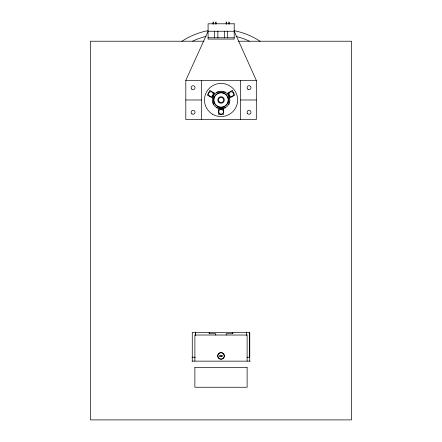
<?xml version="1.0" encoding="UTF-8"?>
<svg xmlns="http://www.w3.org/2000/svg" width="442" height="442" viewBox="0 0 442 442"><rect width="100%" height="100%" fill="white"/><g stroke="black" fill="none" stroke-linecap="round" stroke-linejoin="round"><path stroke-width="0.66" d="M209.243 333.721L209.243 332.406L209.243 333.721L215.768 333.721L215.768 335.025M232.746 333.721L232.746 332.406L232.746 333.721L226.216 333.721L226.216 335.025M246.454 335.395L246.454 331.975M185.806 80.394L208.083 31.238L234.199 31.238L256.316 80.394L256.316 119.572L185.806 119.567L185.806 80.394L256.316 80.394M218.359 354.125C219.558 352.114 222.79 352.252 223.89 354.285A3.249 3.227 -90 0 1 223.89 357.55C222.74 359.672 219.381 359.672 218.232 357.55A3.232 3.204 90 0 1 218.232 354.285M208.083 37.769L234.199 37.769M204.116 41.222L90.422 41.222L90.422 419.9L351.578 419.9L351.578 41.222L238.57 41.222M216.635 92.146L225.492 92.146M185.806 99.98L201.475 99.98M240.647 99.98L256.316 99.98M216.635 107.815L225.492 107.815M191.988 357.224L195.353 357.224M246.979 357.224L249.719 357.224L249.719 332.417L192.276 332.412L192.276 361.142M191.988 361.142L250.233 361.142M194.811 367.667L247.188 367.667M195.502 332.412L195.508 335.019M249.719 332.362L249.724 361.142M247.117 361.142L247.117 335.025L194.883 335.025L194.883 361.142M247.117 367.667L247.117 387.253L194.883 387.253L194.883 367.667M240.647 80.394L240.647 119.567M229.299 24.061L229.299 22.1L228.779 22.1L228.779 24.061M228.895 92.831L228.895 104.411M227.669 31.238L227.669 37.769M226.691 24.061L226.691 22.1L226.166 22.1L226.166 24.061M224.403 31.238L224.403 37.769M217.873 31.238L217.873 37.769M216.11 24.061L216.11 22.1L215.591 22.1L215.591 24.061M214.613 31.238L214.613 37.769M213.503 24.061L213.503 22.1L212.978 22.1L212.978 24.061M213.226 92.831L213.226 104.411M201.475 80.394L201.475 119.567M195.53 331.975L195.53 335.395M192.673 41.161A65.289 65.289 0 0 1 205.961 36.448M236.039 36.448A65.289 65.289 0 0 1 249.327 41.161M181.828 41.355A70.51 70.51 0 0 1 207.79 30.719M234.21 30.719A70.51 70.51 0 0 1 260.172 41.355M218.691 353.611A3.265 3.265 0 0 1 224.066 354.799A3.265 3.265 0 0 1 220.713 359.169A3.265 3.265 0 0 1 218.171 354.285M209.928 90.538L207.315 95.063L211.84 97.676L214.453 93.151L209.928 90.538M232.194 90.538L227.674 93.151L230.282 97.676L234.807 95.063L232.194 90.538M234.199 23.796L208.083 23.796L208.083 39.073L234.199 39.073L234.199 23.796M223.674 109.124L218.453 109.124L218.453 114.345L223.674 114.345L223.674 109.124M191.806 89.157A1.961 1.961 0 0 0 195.01 88.041A1.961 1.961 0 0 0 192.441 85.825A1.961 1.961 0 0 0 191.806 89.157M247.758 113.771A1.961 1.961 0 0 0 250.962 112.655A1.961 1.961 0 0 0 248.393 110.439A1.961 1.961 0 0 0 247.758 113.771M191.983 113.909A1.961 1.961 0 0 0 195.038 112.434A1.961 1.961 0 0 0 192.231 110.528A1.961 1.961 0 0 0 191.983 113.909M247.94 89.295A1.961 1.961 0 0 0 250.99 87.82A1.961 1.961 0 0 0 248.183 85.914A1.961 1.961 0 0 0 247.94 89.295M219.757 356.379A0.652 0.652 0 0 0 220.845 356.086A0.652 0.652 0 0 0 220.05 355.285A0.652 0.652 0 0 0 219.757 356.379M221.459 356.484A0.652 0.652 0 0 0 222.436 355.915A0.652 0.652 0 0 0 221.459 355.351A0.652 0.652 0 0 0 221.459 356.484M219.26 101.87A2.613 2.613 0 0 0 223.602 100.599A2.613 2.613 0 0 0 220.326 97.478A2.613 2.613 0 0 0 219.26 101.87M218.807 102.345A3.265 3.265 0 0 0 224.232 100.754A3.265 3.265 0 0 0 220.144 96.848A3.265 3.265 0 0 0 218.807 102.345M216.105 105.179A7.183 7.183 0 0 0 228.039 101.677A7.183 7.183 0 0 0 219.039 93.091A7.183 7.183 0 0 0 216.105 105.179M217.342 106.428A7.442 7.442 0 0 0 228.503 99.98A7.442 7.442 0 0 0 217.342 93.538A7.442 7.442 0 0 0 217.342 106.428M230.067 96.141A2.348 2.348 0 0 0 233.591 94.107A2.348 2.348 0 0 0 230.067 92.069A2.348 2.348 0 0 0 230.067 96.141M209.707 96.141A2.348 2.348 0 0 0 213.237 94.107A2.348 2.348 0 0 0 209.707 92.069A2.348 2.348 0 0 0 209.707 96.141M216.657 107.616A8.812 8.812 0 0 0 229.879 99.98A8.812 8.812 0 0 0 216.657 92.35A8.812 8.812 0 0 0 216.657 107.616M212.768 114.345A16.586 16.586 0 0 0 237.647 99.98A16.586 16.586 0 0 0 212.768 85.621A16.586 16.586 0 0 0 212.768 114.345M219.552 113.533A2.348 2.348 0 0 0 223.376 112.141A2.348 2.348 0 0 0 220.26 109.528A2.348 2.348 0 0 0 219.552 113.533"/></g></svg>
